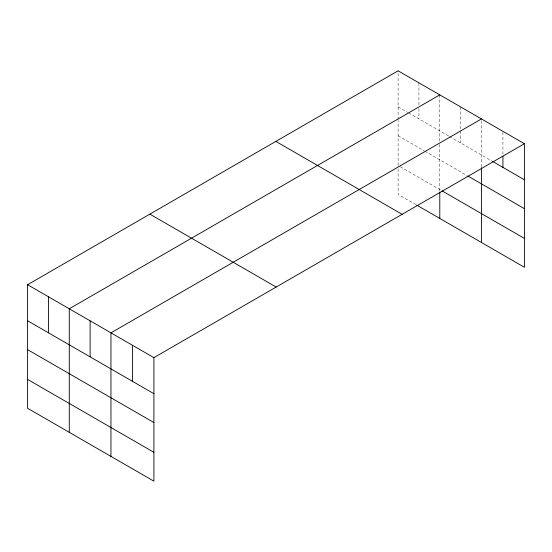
<?xml version="1.0" encoding="UTF-8"?>
<svg xmlns="http://www.w3.org/2000/svg" width="552" height="552" viewBox="0 0 552 552"><rect width="100%" height="100%" fill="white"/><g stroke="black" fill="none" stroke-linecap="round" stroke-linejoin="round"><path stroke-width="0.41" stroke-dasharray="2.76 2.07" d="M398.102 165.483L398.102 120.446M398.102 119.598L398.102 70.815M439.785 144.507L439.785 191.247M439.785 141.112L439.785 94.875M481.461 166.876L481.461 118.935M398.102 106.86L407.783 112.442M408.521 112.877L448.714 136.075M449.459 136.51L491.825 160.97M398.102 135.737L424.15 150.772M424.895 151.2L467.316 175.695M400.338 166.773L441.269 190.405M415.966 204.675L398.102 194.359L398.102 168.884M502.927 132.19L502.927 155.367M460.623 106.909L460.623 130.079M460.623 130.934L460.623 142.954M418.94 82.848L418.94 105.156M418.94 108.592L418.94 118.887"/><path stroke-width="0.83" d="M524.4 143.727L398.102 70.815L27.6 284.722L27.6 408.273L153.898 481.185L153.898 357.641L524.4 143.727L524.4 267.278L416.712 205.102M481.461 167.725L481.461 242.487M439.785 94.875L69.276 308.782L69.276 432.333M481.461 118.935L110.952 332.849L110.952 456.394M492.563 161.398L524.4 179.773M468.061 176.122L524.4 208.649M442.014 190.833L524.4 238.402M275.841 141.402L402.132 214.321M149.868 214.135L276.159 287.047M27.6 284.722L153.898 357.641M27.6 320.767L153.898 393.686M27.6 349.644L153.898 422.556M27.6 379.397L153.898 452.309M502.927 156.223L502.927 167.38M439.785 192.096L439.785 218.426M132.425 345.241L132.425 381.287M90.114 320.815L90.114 356.861M48.438 296.755L48.438 332.801"/></g></svg>
